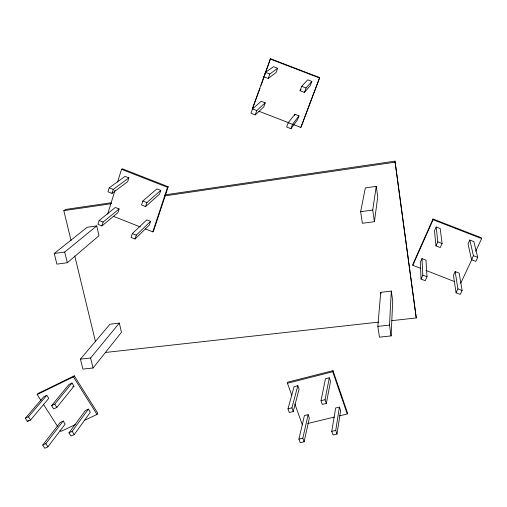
<?xml version="1.0" encoding="UTF-8"?>
<svg xmlns="http://www.w3.org/2000/svg" width="507" height="507" viewBox="0 0 507 507"><rect width="100%" height="100%" fill="white"/><g stroke="black" fill="none" stroke-linecap="round" stroke-linejoin="round"><path stroke-width="0.76" d="M391.093 335.907L392.722 300.962L391.296 291.081L380.738 292.324L377.835 326.375L379.445 337.161L391.093 335.907L389.515 325.088L391.296 291.081M391.86 320.646L416.26 317.94L394.978 161.144L164.959 194.865M374.413 221.673L377.753 196.906L376.232 186.354L365.357 187.894L360.654 211.692L362.391 223.283L374.413 221.673L372.715 210.044L376.232 186.354M339.658 415.797L347.27 413.966L347.434 412.787L332.953 370.668L287.767 382.145L287.444 383.241L291.696 395.111M337.009 434.043L340.622 410.55L339.417 407.07L335.634 407.989L331.755 431.343L333.029 434.981L337.009 434.043L335.742 430.399L339.417 407.07M347.27 413.966L332.75 371.745L332.953 370.668M326.331 403.439L330.52 381.315L329.297 377.772L325.488 378.735L321.026 400.72L322.325 404.421L326.331 403.439L325.031 399.731L329.297 377.772M304.118 441.8L309.352 418.123L308.129 414.682L304.409 415.582L298.908 439.125L300.207 442.725L304.118 441.8L302.818 438.2L308.129 414.682M293.236 411.557L299.073 389.211L297.824 385.707L294.085 386.651L287.982 408.857L289.307 412.521L293.236 411.557L291.918 407.888L297.824 385.707M99.157 220.488L97.971 224.348L101.939 225.913L117.947 212.629L119.107 208.954L115.336 207.471L99.157 220.488L103.13 222.053L119.107 208.954M109.201 187.812L107.985 191.779L112.003 193.363L127.688 181.633L128.873 177.862L125.052 176.366L109.201 187.812L113.232 189.396L128.873 177.862M101.939 225.913L103.13 222.053M112.003 193.363L113.232 189.396M107.655 214.068L115.057 190.201M117.599 181.994L121.534 169.313L122.333 168.768L168.204 186.734L153.488 231.141L152.791 231.857L145.509 228.987M132.327 233.575L131.085 237.422L135.065 238.993L149.362 225.007L150.566 221.344L146.789 219.854L132.327 233.575L136.313 235.147L150.566 221.344M142.835 201.025L141.561 204.98L145.591 206.564L159.521 194.118L160.757 190.359L156.923 188.858L142.835 201.025L146.878 202.616L160.757 190.359M135.065 238.993L136.313 235.147M145.591 206.564L146.878 202.616M152.791 231.857L167.532 187.337L168.204 186.734M293.477 124.589L300.809 127.422L301.126 126.965L319.689 77.603L270.465 58.717L252.429 108.726L259.971 88.338M252.518 108.916L250.984 113.232L255.255 114.886L263.767 106.926L265.231 102.845L261.187 101.286L252.518 108.916L256.796 110.57L265.231 102.845M265.465 72.374L263.894 76.817L268.228 78.484L276.119 72.469L277.621 68.274L273.527 66.702L265.465 72.374L269.806 74.041L277.621 68.274M261.016 85.379L270.465 58.717M255.255 114.886L256.796 110.57M268.228 78.484L269.806 74.041M288.217 122.713L286.626 127.01L290.91 128.67L297.444 119.931L298.965 115.856L294.909 114.297L288.217 122.713L292.514 124.373L298.965 115.856M300.068 90.728L301.709 86.304L307.724 79.833L311.837 81.412L310.278 85.594L304.415 92.401L300.068 90.728L301.082 89.606M294.409 115.653L294.909 114.297M290.91 128.67L292.514 124.373M304.415 92.401L306.063 87.977L311.837 81.412M300.809 127.422L319.689 77.603M475.68 251.326L481.65 238.582L481.435 237.808L433.016 219.011L412.806 264.451L412.818 265.288L420.88 268.431M412.818 265.288L433.092 219.727L433.016 219.011M422.001 258.627L420.328 262.373L421.032 279.065L425.227 280.707L427.008 276.778L425.975 260.18L422.001 258.627L422.806 275.136L421.032 279.065M436.172 226.965L434.448 230.805L435.988 245.895L440.247 247.549L442.079 243.512L440.203 228.53L436.172 226.965L437.814 241.852L435.988 245.895M455.178 271.581L453.448 275.314L456.066 292.773L460.274 294.421L462.118 290.511L459.165 273.14L455.178 271.581L457.897 288.857L456.066 292.773M469.812 240.033L468.037 243.867L471.542 259.736L475.813 261.403L477.708 257.379L473.855 241.605L469.812 240.033L473.424 255.712L471.542 259.736M460.755 283.185L472.03 259.115M84.244 420.442L97.033 414.447L97.826 413.325L74.282 375.82L38.107 393.457L37.169 394.522L40.966 400.454M74.212 434.6L90.36 412.223L88.402 409.117L85.353 410.556L68.958 432.839L71.024 436.077L74.212 434.6L72.146 431.356L88.402 409.117M47.911 446.832L65.162 424.086L63.204 421.019L60.213 422.432L42.721 445.083L44.787 448.283L47.911 446.832L45.839 443.625L63.204 421.019M93.054 368L121.465 332.281L119.329 323.092L110.006 324.188L80.436 359.133L82.907 369.096L93.054 368L90.614 358.012L119.329 323.092M56.873 407.394L73.971 386.195L71.988 383.051L68.939 384.528L51.594 405.632L53.691 408.921L56.873 407.394L54.775 404.104L71.988 383.051M37.169 394.522L73.42 376.859L74.282 375.82M30.566 419.986L48.767 398.382L46.783 395.276L43.792 396.728L25.35 418.237L27.448 421.475L30.566 419.986L28.468 416.741L46.783 395.276M27.448 421.475L28.468 420.278M67.317 262.734L98.998 235.692L96.729 225.919L87.166 227.275L54.243 253.475L56.885 264.128L67.317 262.734L64.7 252.049L96.729 225.919M71.05 240.559L63.825 210.659L65.599 209.429L110.976 202.781M72.748 386.784L73.971 386.195M25.35 418.237L28.468 416.741M51.594 405.632L54.775 404.104M75.72 424.435L60.796 431.432L59.953 430.113M42.721 445.083L45.839 443.625M68.958 432.839L72.146 431.356M287.444 383.241L332.75 371.745M287.982 408.857L291.918 407.888M321.026 400.72L325.031 399.731M307.667 423.503L334.322 417.084M298.908 439.125L302.818 438.2M331.755 431.343L335.742 430.399M63.825 210.659L111.572 203.675M164.794 195.886L394.909 162.202M54.243 253.475L64.7 252.049M360.654 211.692L372.715 210.044M105.367 352.473L378.482 322.135M80.436 359.133L90.614 358.012M377.835 326.375L389.515 325.088M270.054 58.977L319.429 77.92M301.709 86.304L306.063 87.977M259.026 111.28L289.079 122.89M433.092 219.727L481.65 238.582M437.814 241.852L442.079 243.512M473.424 255.712L477.708 257.379M426 270.44L454.564 281.6M422.806 275.136L427.008 276.778M457.897 288.857L462.118 290.511M121.534 169.313L167.532 187.337M113.479 216.362L140.414 226.978M43.494 404.409L57.418 426.159M73.42 376.859L97.033 414.447M294.89 404.016L302.33 424.79M74.757 255.896L95.506 341.762M380.738 292.324L380.96 293.838M394.978 161.144L416.26 317.94"/></g></svg>
